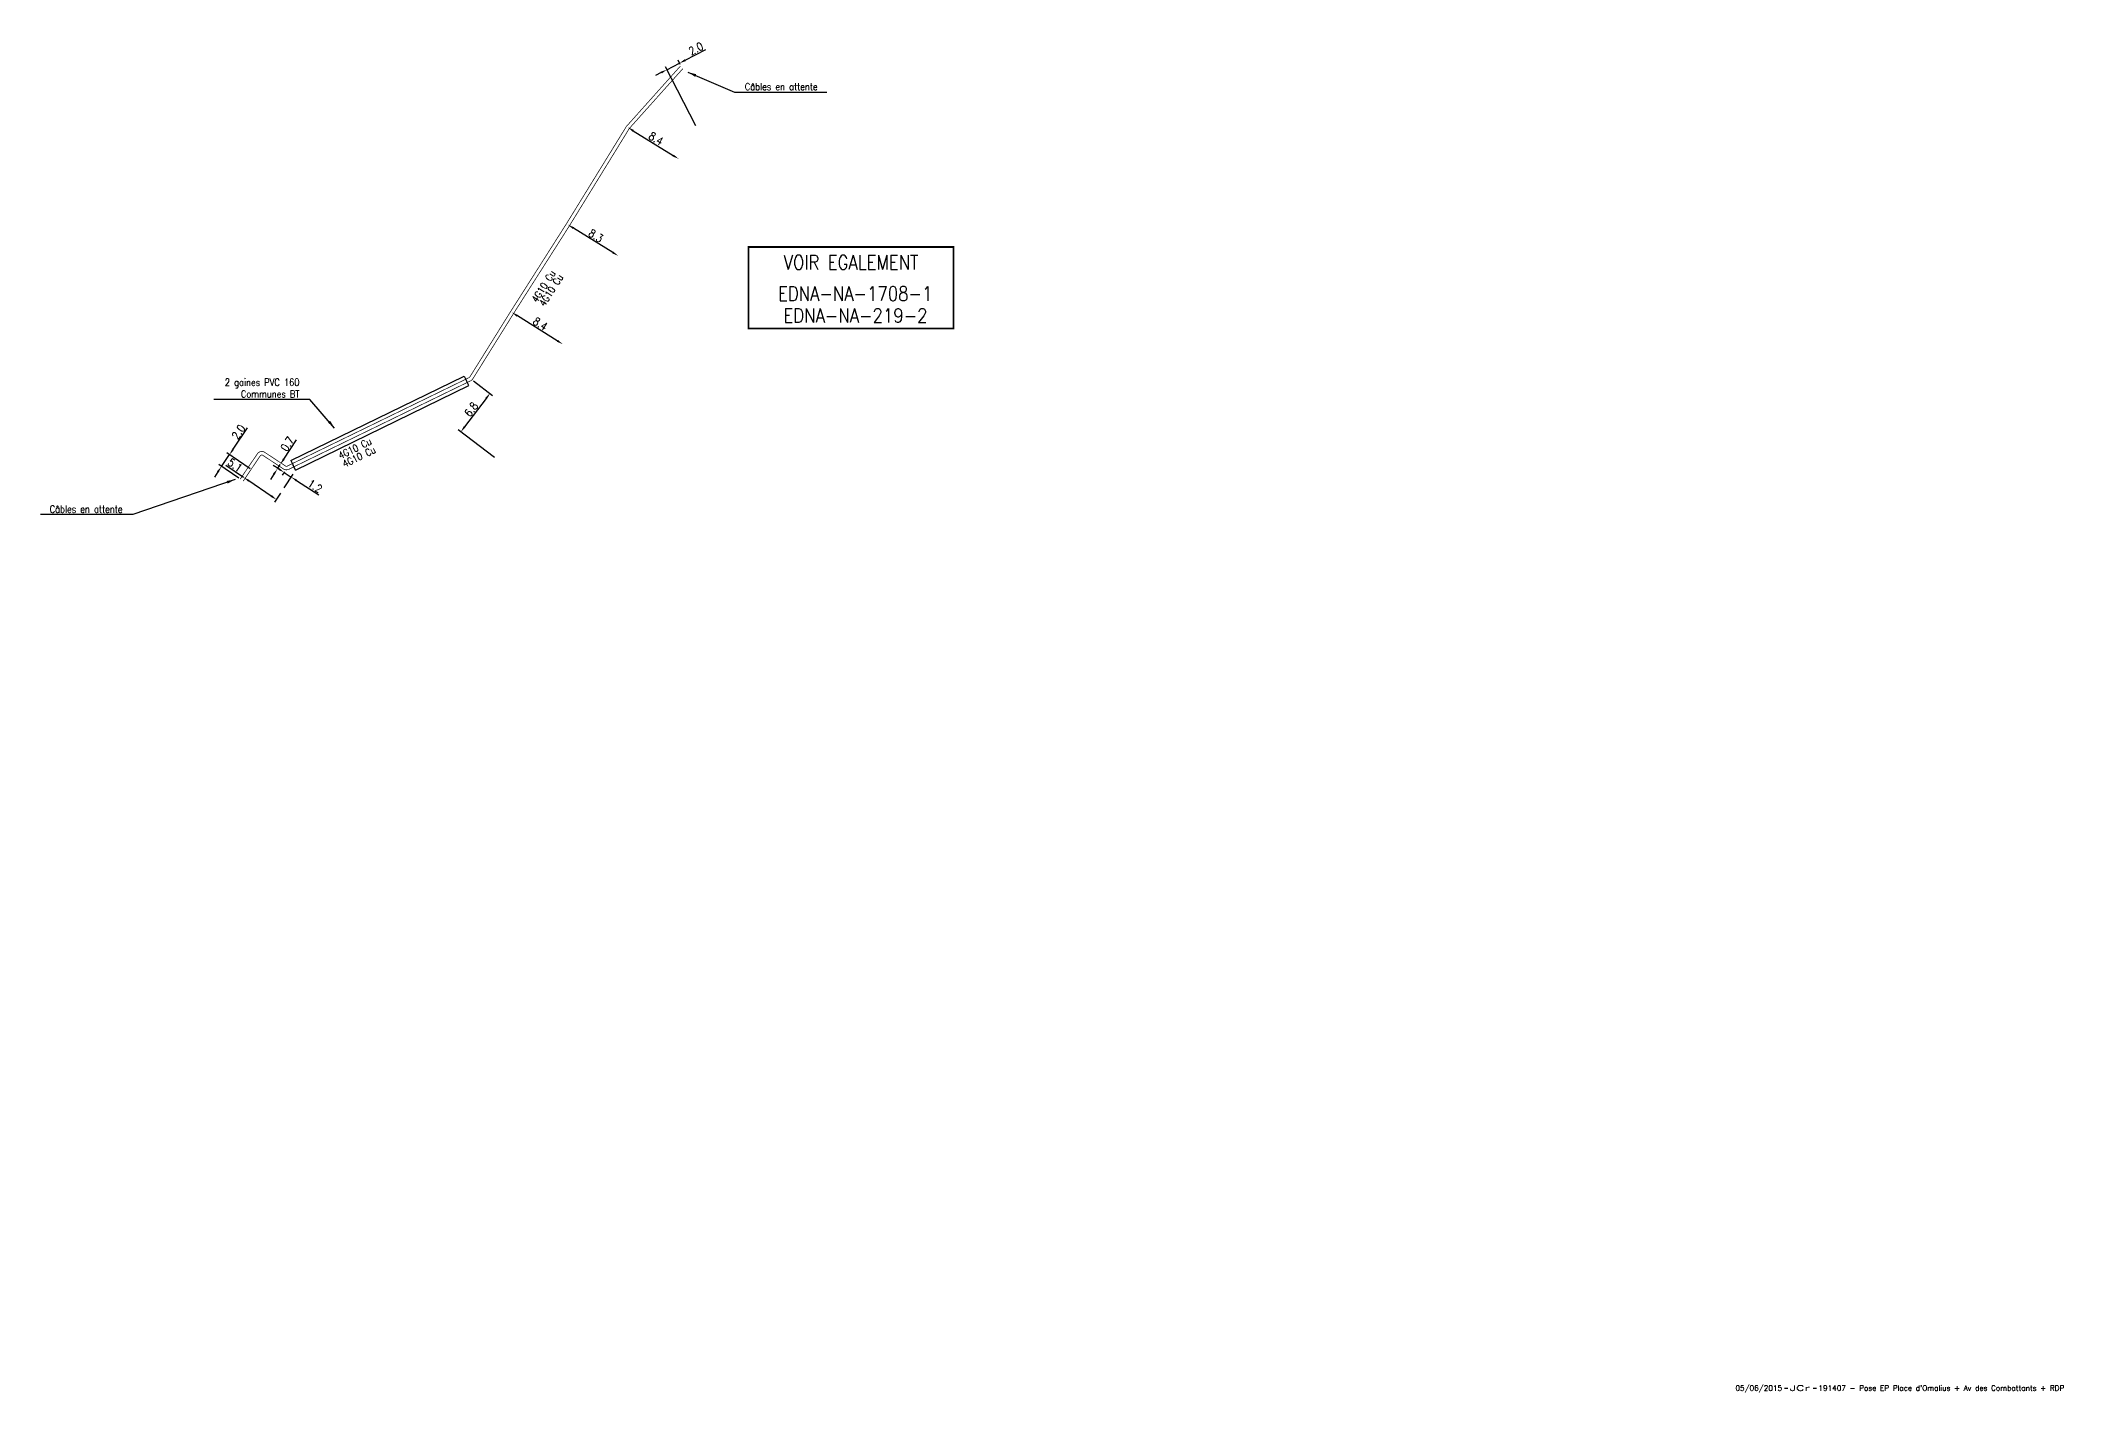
# Model space of a CAD drawing. Header units: millimetres. Extents: x 184511 to 184987, y 128511 to 128994.
# Drawn here: x 184702.9 to 184987.3, y 128510.6 to 128700.6 of the extents above; entities that cross this region are included whole.
import ezdxf
from ezdxf.enums import TextEntityAlignment as Align

# ---------------------------------------------------------------- set-up
doc = ezdxf.new("R2010")
doc.units = ezdxf.units.MM
doc.linetypes.add('E_ST_Cu', pattern=[2000, 1000, 1000])
doc.layers.get('0').update_dxf_attribs({"linetype": 'CONTINUOUS'})
for name, color, linetype in [('E_100', 3, 'CONTINUOUS'), ('E_400', 7, 'CONTINUOUS'), ('E_930', 7, 'CONTINUOUS')]:
    doc.layers.add(name, color=color, linetype=linetype)
doc.layers.add('E_910', color=7, linetype='CONTINUOUS', plot=False)
doc.styles.get("Standard").update_dxf_attribs({"font": 'romans.shx', "width": 0.85})
doc.dimstyles.get("Standard").update_dxf_attribs({"dimtxt": 1.5, "dimasz": 1.2, "dimexe": 0.625, "dimexo": 0.625, "dimgap": 0.25, "dimtad": 1, "dimdec": 1, "dimzin": 0, "dimdsep": 46, "dimtxsty": 'Standard', "dimcen": -0.5, "dimadec": 0, "dimazin": 0, "dimtfac": 1, "dimtdec": 1, "dimtmove": 0, "dimatfit": 3, "dimfxl": 0, "dimtolj": 1, "dimtzin": 0, "dimarcsym": 0})

# ---------------------------------------------------------------- blocks, each defined once
blk = doc.blocks.new('*D0')
at = {"layer": 'E_100', "color": 0, "linetype": 'Continuous', "lineweight": -2, "transparency": 16777216}
for p, q in [((184729.95, 128643.16), (184732, 128646.18)), ((184730.78, 128639.1), (184727.94, 128641.02)), ((184728.33, 128640.76), (184729.45, 128642.41)), ((184732.38, 128640.43), (184729.06, 128642.67)), ((184727.83, 128640.01), (184727.32, 128639.27))]:
    blk.add_line(p, q, dxfattribs=at)
at = {"layer": 'E_100', "color": 0, "linetype": 'Continuous', "transparency": 16777216}
for points in [[(184729.83, 128643.24), (184730.08, 128643.07), (184729.45, 128642.41)], [(184727.7, 128640.1), (184727.95, 128639.93), (184728.33, 128640.76)]]:
    blk.add_solid(points, dxfattribs=at)
at = {"layer": 'E_100', "color": 0, "linetype": 'Continuous', "transparency": 16777216, "insert": (184730.71, 128645.62), "char_height": 1.125, "attachment_point": 5, "rotation": 55.9053}
blk.add_mtext('\\A1;2.0', dxfattribs=at)
blk = doc.blocks.new('*D1')
at = {"layer": 'E_100', "color": 0, "linetype": 'Continuous', "lineweight": -2, "transparency": 16777216}
for p, q in [((184731.43, 128639.22), (184728.94, 128640.91)), ((184735.3, 128636.6), (184732.18, 128638.72)), ((184736.64, 128636.98), (184735.78, 128635.71))]:
    blk.add_line(p, q, dxfattribs=at)
at = {"layer": 'E_100', "color": 0, "linetype": 'Continuous', "transparency": 16777216}
for points in [[(184732.26, 128638.84), (184732.09, 128638.6), (184731.43, 128639.22)], [(184735.39, 128636.73), (184735.22, 128636.48), (184736.05, 128636.1)]]:
    blk.add_solid(points, dxfattribs=at)
at = {"layer": 'E_100', "color": 0, "linetype": 'Continuous', "transparency": 16777216, "insert": (184730.23, 128640.94), "char_height": 1.125, "attachment_point": 5, "rotation": 325.9053}
blk.add_mtext('\\A1;5.1', dxfattribs=at)
blk = doc.blocks.new('*D2')
at = {"layer": 'E_100', "color": 0, "linetype": 'Continuous', "lineweight": -2, "transparency": 16777216}
for p, q in [((184737.07, 128641.76), (184738.87, 128644.5)), ((184736.18, 128641.27), (184736.18, 128641.27)), ((184736.19, 128640.42), (184736.58, 128641.01)), ((184735.7, 128639.67), (184735.2, 128638.92)), ((184735.8, 128640.68), (184735.8, 128640.68))]:
    blk.add_line(p, q, dxfattribs=at)
at = {"layer": 'E_100', "color": 0, "linetype": 'Continuous', "transparency": 16777216}
for points in [[(184736.95, 128641.84), (184737.2, 128641.68), (184736.58, 128641.01)], [(184735.57, 128639.75), (184735.82, 128639.59), (184736.19, 128640.42)]]:
    blk.add_solid(points, dxfattribs=at)
at = {"layer": 'E_100', "color": 0, "linetype": 'Continuous', "transparency": 16777216, "insert": (184737.59, 128643.92), "char_height": 1.125, "attachment_point": 5, "rotation": 56.6374}
blk.add_mtext('\\A1;0.7', dxfattribs=at)
blk = doc.blocks.new('*D3')
at = {"layer": 'E_100', "color": 0, "linetype": 'Continuous', "lineweight": -2, "transparency": 16777216}
for p, q in [((184763.75, 128652.79), (184766.45, 128650.74)), ((184765.54, 128650.31), (184762.51, 128646.33)), ((184766.73, 128641.99), (184761.6, 128645.89))]:
    blk.add_line(p, q, dxfattribs=at)
at = {"layer": 'E_100', "color": 0, "linetype": 'Continuous', "transparency": 16777216}
for points in [[(184765.42, 128650.4), (184765.65, 128650.22), (184766.08, 128651.03)], [(184762.39, 128646.42), (184762.63, 128646.24), (184761.97, 128645.61)]]:
    blk.add_solid(points, dxfattribs=at)
at = {"layer": 'E_100', "color": 0, "linetype": 'Continuous', "transparency": 16777216, "insert": (184763.43, 128648.77), "char_height": 1.125, "attachment_point": 5, "rotation": 52.8049}
blk.add_mtext('\\A1;6.8', dxfattribs=at)
blk = doc.blocks.new('*D4')
at = {"layer": 'E_100', "color": 0, "linetype": 'Continuous', "lineweight": -2, "transparency": 16777216}
blk.add_line((184775.54, 128658.42), (184769.94, 128661.91), dxfattribs=at)
at = {"layer": 'E_100', "color": 0, "linetype": 'Continuous', "transparency": 16777216}
for points in [[(184770.02, 128662.04), (184769.86, 128661.78), (184769.18, 128662.39)], [(184775.62, 128658.54), (184775.46, 128658.29), (184776.31, 128657.94)]]:
    blk.add_solid(points, dxfattribs=at)
at = {"layer": 'E_100', "color": 0, "linetype": 'Continuous', "transparency": 16777216, "insert": (184773.14, 128660.8), "char_height": 1.125, "attachment_point": 5, "rotation": 328.0569}
blk.add_mtext('\\A1;8.4', dxfattribs=at)
blk = doc.blocks.new('*D5')
at = {"layer": 'E_100', "color": 0, "linetype": 'Continuous', "lineweight": -2, "transparency": 16777216}
blk.add_line((184783.33, 128670.83), (184777.8, 128674.25), dxfattribs=at)
at = {"layer": 'E_100', "color": 0, "linetype": 'Continuous', "transparency": 16777216}
for points in [[(184777.88, 128674.38), (184777.72, 128674.13), (184777.04, 128674.73)], [(184783.41, 128670.96), (184783.25, 128670.71), (184784.1, 128670.36)]]:
    blk.add_solid(points, dxfattribs=at)
at = {"layer": 'E_100', "color": 0, "linetype": 'Continuous', "transparency": 16777216, "insert": (184780.96, 128673.18), "char_height": 1.125, "attachment_point": 5, "rotation": 328.2599}
blk.add_mtext('\\A1;8.3', dxfattribs=at)
blk = doc.blocks.new('*D6')
at = {"layer": 'E_100', "color": 0, "linetype": 'Continuous', "lineweight": -2, "transparency": 16777216}
blk.add_line((184786.22, 128687.93), (184791.83, 128684.45), dxfattribs=at)
at = {"layer": 'E_100', "color": 0, "linetype": 'Continuous', "transparency": 16777216}
for points in [[(184786.3, 128688.06), (184786.14, 128687.8), (184785.46, 128688.41)], [(184791.91, 128684.58), (184791.75, 128684.33), (184792.6, 128683.98)]]:
    blk.add_solid(points, dxfattribs=at)
at = {"layer": 'E_100', "color": 0, "linetype": 'Continuous', "transparency": 16777216, "insert": (184789.42, 128686.83), "char_height": 1.125, "attachment_point": 5, "rotation": 328.1976}
blk.add_mtext('\\A1;8.4', dxfattribs=at)
blk = doc.blocks.new('*D7')
at = {"layer": 'E_100', "color": 0, "linetype": 'Continuous', "lineweight": -2, "transparency": 16777216}
for p, q in [((184792.81, 128697.27), (184792.51, 128697.86)), ((184793.52, 128697.86), (184796.43, 128699.36)), ((184790.15, 128696.11), (184789.35, 128695.7)), ((184795.03, 128688.63), (184790.73, 128696.94)), ((184790.95, 128696.52), (184792.72, 128697.44))]:
    blk.add_line(p, q, dxfattribs=at)
at = {"layer": 'E_100', "color": 0, "linetype": 'Continuous', "transparency": 16777216}
for points in [[(184793.45, 128697.99), (184793.59, 128697.72), (184792.72, 128697.44)], [(184790.08, 128696.24), (184790.22, 128695.98), (184790.95, 128696.52)]]:
    blk.add_solid(points, dxfattribs=at)
at = {"layer": 'E_100', "color": 0, "linetype": 'Continuous', "transparency": 16777216, "insert": (184795.03, 128699.48), "char_height": 1.125, "attachment_point": 5, "rotation": 27.3554}
blk.add_mtext('\\A1;2.0', dxfattribs=at)
blk = doc.blocks.new('GIS_MODF')
at = {"color": 0, "linetype": 'Continuous', "flags": 128}
for points in [[(-2.26, -0.01), (-1.76, -0.01)], [(1.76, -0.01), (2.26, -0.01)]]:
    blk.add_lwpolyline(points, dxfattribs=at)
at = {"color": 0, "linetype": 'Continuous'}
blk.add_attdef('DATE', text='', height=0.75, dxfattribs=at).set_placement((-2.58, -0.39), align=Align.RIGHT)
at = {"color": 0, "linetype": 'Continuous', "width": 3.590909}
blk.add_attdef('USER', text='', height=0.75, dxfattribs=at).set_placement((-1.52, -0.39), (1.31, -0.39), align=Align.FIT)
at = {"color": 0, "linetype": 'Continuous'}
blk.add_attdef('DESC', (2.53, -0.39), '', height=0.75, dxfattribs=at)
blk = doc.blocks.new('*D9')
at = {"layer": 'E_100', "color": 0, "linetype": 'Continuous', "lineweight": -2, "transparency": 16777216}
for p, q in [((184736.37, 128640.41), (184735.61, 128640.9)), ((184737.19, 128640.02), (184736.87, 128639.52)), ((184737.12, 128639.92), (184738.13, 128639.26)), ((184737.16, 128637.76), (184738.39, 128639.65)), ((184738.89, 128638.77), (184742, 128636.75))]:
    blk.add_line(p, q, dxfattribs=at)
at = {"layer": 'E_100', "color": 0, "linetype": 'Continuous', "transparency": 16777216}
for points in [[(184736.45, 128640.53), (184736.29, 128640.28), (184737.12, 128639.92)], [(184738.97, 128638.89), (184738.81, 128638.64), (184738.13, 128639.26)]]:
    blk.add_solid(points, dxfattribs=at)
at = {"layer": 'E_100', "color": 0, "linetype": 'Continuous', "transparency": 16777216, "insert": (184741.47, 128637.99), "char_height": 1.125, "attachment_point": 5, "rotation": 327.0037}
blk.add_mtext('\\A1;1.2', dxfattribs=at)

msp = doc.modelspace()

# ---------------------------------------------------------------- linework, layer by layer
at = {"layer": 'E_100', "linetype": 'E_ST_Cu', "ltscale": 0.5, "const_width": 0.1, "flags": 128}
for points in [[(184792.84, 128697.02), (184785.25, 128688.54), (184776.82, 128674.86), (184768.97, 128662.52), (184763.24, 128653.33, -0.141091), (184763.14, 128653.24), (184762.66, 128653.01), (184738.28, 128641.15), (184737.56, 128640.8, -0.264659), (184737.32, 128640.82), (184736.71, 128641.22), (184734.4, 128642.74, 0.410476), (184733.37, 128642.53), (184731.22, 128639.36), (184730.97, 128638.98)], [(184793.21, 128696.69), (184785.67, 128688.27), (184777.25, 128674.59), (184769.39, 128662.25), (184763.66, 128653.07, -0.141091), (184763.36, 128652.79), (184762.88, 128652.56), (184738.5, 128640.7), (184737.78, 128640.35, -0.264659), (184737.04, 128640.4), (184736.44, 128640.8), (184734.13, 128642.32, 0.410476), (184733.78, 128642.25), (184731.64, 128639.08), (184731.38, 128638.7)]]:
    msp.add_lwpolyline(points, format="xyb", dxfattribs=at)
at = {"layer": 'E_400', "color": 7, "linetype": 'CONTINUOUS'}
for p, q in [((184738.07, 128641.6), (184762.44, 128653.46)), ((184762.44, 128653.46), (184762.77, 128652.78)), ((184763.1, 128652.11), (184762.77, 128652.78)), ((184738.72, 128640.25), (184763.1, 128652.11)), ((184738.07, 128641.6), (184738.39, 128640.93)), ((184738.72, 128640.25), (184738.39, 128640.93))]:
    msp.add_line(p, q, dxfattribs=at)
at = {"layer": 'E_930', "const_width": 0.25}
msp.add_lwpolyline([(184802.41, 128671.6), (184831.25, 128671.6), (184831.25, 128660.15), (184802.41, 128660.15)], close=True, dxfattribs=at)

# ---------------------------------------------------------------- block references
at = {"layer": 'E_910'}
ref = msp.add_blockref('GIS_MODF', (184950.32, 128511.23), dxfattribs=at)
ref.add_attrib('DATE', '05/06/2015', dxfattribs={"layer": '0', "color": 0, "linetype": 'Continuous', "height": 0.75}).set_placement((184947.73, 128510.84), align=Align.RIGHT)
ref.add_attrib('USER', 'JCr', dxfattribs={"layer": '0', "color": 0, "linetype": 'Continuous', "height": 0.75, "width": 1.612245}).set_placement((184948.8, 128510.84), (184951.62, 128510.84), align=Align.FIT)
ref.add_attrib('DESC', "191407 - Pose EP Place d'Omalius + Av des Combattants + RDP", (184952.85, 128510.84), dxfattribs={"layer": '0', "color": 0, "linetype": 'Continuous', "height": 0.75})

# ---------------------------------------------------------------- texts
at = {"layer": 'E_100', "linetype": 'E_ST_Cu', "width": 0.85}
for rotation, p in [(57.5178, (184772.68, 128663.7)), (57.5178, (184773.75, 128663.15)), (25.9333, (184745.05, 128641.76)), (25.9333, (184745.64, 128640.57))]:
    msp.add_text('4G10 Cu', height=1, rotation=rotation, dxfattribs=at).set_placement(p)
at = {"layer": 'E_100', "linetype": 'Continuous', "char_height": 1}
for insert, attachment_point in [((184801.9, 128694.12), 4), ((184714.41, 128634.75), 6)]:
    msp.add_mtext('Câbles en attente', dxfattribs=dict(at, insert=insert, attachment_point=attachment_point))
at = {"layer": 'E_400', "insert": (184739.29, 128651.76), "char_height": 1, "attachment_point": 6}
msp.add_mtext('2 gaines PVC 160\\PCommunes BT ', dxfattribs=at)
at = {"layer": 'E_930', "width": 0.85}
for s, p in [('VOIR EGALEMENT', (184816.83, 128668.43)), (' EDNA-NA-1708-1', (184816.83, 128664.05)), (' EDNA-NA-219-2', (184816.87, 128660.97))]:
    msp.add_text(s, height=2, dxfattribs=at).set_placement(p, align=Align.CENTER)

# ---------------------------------------------------------------- dimensions: what is measured, and where the dimension line sits
at = {"layer": 'E_100', "linetype": 'Continuous'}
for base, p1, p2, angle, picture, middle in [((184790.95, 128696.52), (184793.03, 128696.86), (184795.25, 128688.22), 27.3554, '*D7', (184795.38, 128698.82)), ((184761.97, 128645.61), (184763.38, 128653.08), (184767.11, 128641.71), 52.8049, '*D3', (184764.02, 128648.32)), ((184729.45, 128642.41), (184731.17, 128638.84), (184732.77, 128640.17), 235.9053, '*D0', (184731.34, 128645.2)), ((184736.19, 128640.42), (184736.58, 128641.01), (184736.19, 128640.42), 56.6374, '*D2', (184738.22, 128643.5)), ((184738.13, 128639.26), (184737.45, 128640.42), (184736.9, 128637.36), 147.0037, '*D9', (184741.06, 128637.36))]:
    dim = msp.add_linear_dim(base=base, p1=p1, p2=p2, angle=angle, dimstyle='Standard', override={"dimscale": 0.75}, dxfattribs=at)
    dim.commit()
    dim.dimension.update_dxf_attribs({"geometry": picture, "text_midpoint": middle, "dimtype": 160})
for base, p1, p2, angle, override, picture, middle in [((184792.6, 128683.98), (184785.46, 128688.41), (184792.6, 128683.98), 148.1976, {"dimscale": 0.75, "dimlfac": 1, "dimlunit": 2}, '*D6', (184789.42, 128686.83)), ((184777.04, 128674.73), (184784.1, 128670.36), (184777.04, 128674.73), 328.2599, {"dimscale": 0.75}, '*D5', (184780.96, 128673.18)), ((184769.18, 128662.39), (184776.31, 128657.94), (184769.18, 128662.39), 328.0569, {"dimscale": 0.75}, '*D4', (184773.14, 128660.8))]:
    dim = msp.add_linear_dim(base=base, p1=p1, p2=p2, angle=angle, dimstyle='Standard', override=override, dxfattribs=at)
    dim.commit()
    dim.dimension.update_dxf_attribs({"geometry": picture, "text_midpoint": middle})
dim = msp.add_linear_dim(base=(184736.05, 128636.1), p1=(184731.43, 128639.22), p2=(184736.9, 128637.36), angle=145.9053, text='5.1', dimstyle='Standard', override={"dimscale": 0.75}, dxfattribs=at)
dim.commit()
dim.dimension.update_dxf_attribs({"geometry": '*D1', "text_midpoint": (184729.81, 128640.32), "dimtype": 160})

# ---------------------------------------------------------------- leaders
at = {"layer": 'E_100', "linetype": 'Continuous', "annotation_type": 0, "has_hookline": 1, "text_width": 11.54}
for points, hookline_direction in [([(184793.88, 128696.18), (184800.45, 128693.37), (184801.65, 128693.37)], 0), ([(184730.25, 128638.92), (184715.86, 128634), (184714.66, 128634)], 1)]:
    msp.add_leader(points, dimstyle='Standard', dxfattribs=dict(at, hookline_direction=hookline_direction))
at = {"layer": 'E_400', "annotation_type": 0, "has_hookline": 1, "hookline_direction": 1, "text_width": 12.02}
msp.add_leader([(184744.23, 128646.14), (184740.74, 128650.18), (184739.54, 128650.18)], dimstyle='Standard', dxfattribs=at)

doc.saveas('drawing.dxf')
